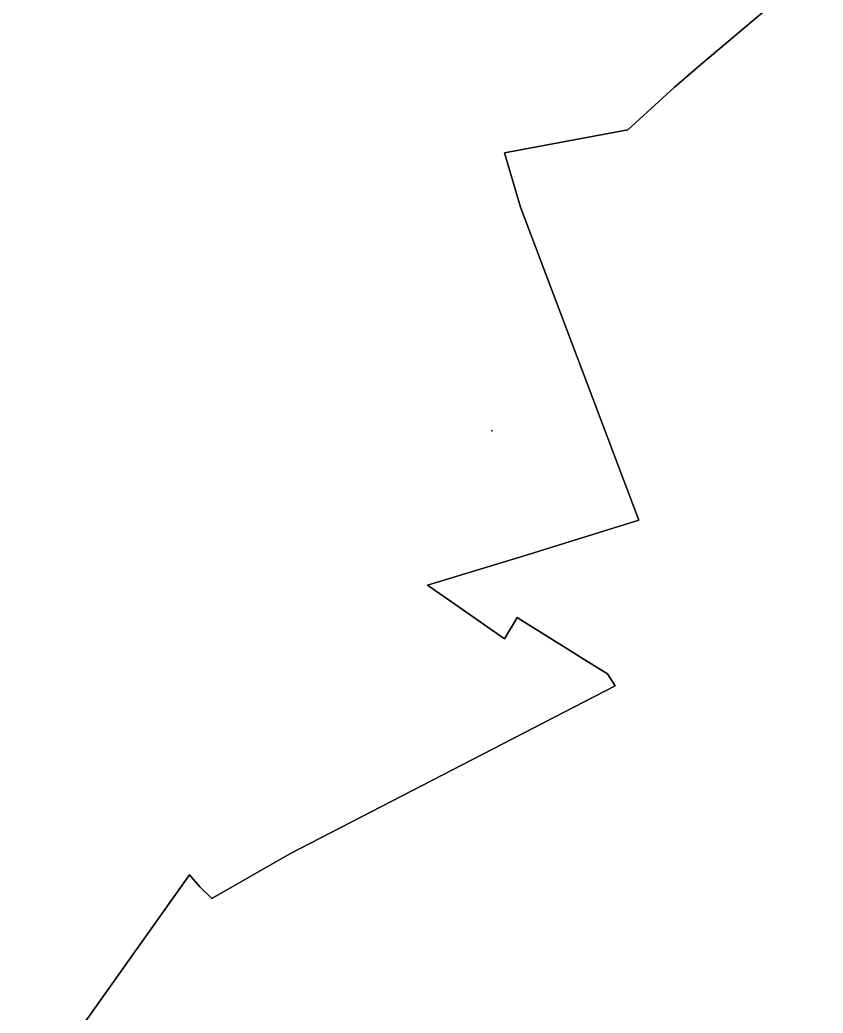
# Model space of a CAD drawing. Header units: inches. Extents: x 11258954 to 11313122, y 3645444 to 3695200.
# Drawn here: x 11295206 to 11297725, y 3665025 to 3668140 of the extents above; entities that cross this region are included whole.
import ezdxf

# ---------------------------------------------------------------- set-up
doc = ezdxf.new("R2010")
doc.units = ezdxf.units.IN
doc.header["$MEASUREMENT"] = 0
doc.layers.add('AnnexationHistory', color=183, linetype='Continuous')
doc.layers.add('PointOfInterest', color=52, linetype='Continuous')

msp = doc.modelspace()

# ---------------------------------------------------------------- linework, layer by layer
at = {"layer": 'AnnexationHistory'}
for points in [[(11295206.0615, 3664709.9555, 0), (11295737.8255, 3665459.139, 0), (11295770.2075, 3665421.7335, 0), (11295807.8535, 3665384.56, 0), (11296052.6025, 3665525.2935, 0), (11297072.5805, 3666052.0635, 0), (11297048.754, 3666089.17, 0), (11296972.7195, 3666136.5495, 0), (11296933, 3666161.25, 0), (11296780, 3666256.5, 0), (11296765, 3666265.5, 0), (11296754, 3666246, 0), (11296739, 3666221.75, 0), (11296726, 3666199.5, 0), (11296584, 3666298.75, 0), (11296484.1385, 3666366.899, 0), (11296787, 3666459, 0), (11297147, 3666571.5, 0), (11296776, 3667552.5, 0), (11296726, 3667723.25, 0), (11297112, 3667795, 0), (11297258, 3667928.25, 0), (11297341, 3668000, 0), (11297724.7145, 3668323.522, 0)], [(11297724.7145, 3668323.522, 0), (11297341, 3668000, 0), (11297258, 3667928.25, 0), (11297112, 3667795, 0), (11296726, 3667723.25, 0), (11296776, 3667552.5, 0), (11297147, 3666571.5, 0), (11296787, 3666459, 0), (11296484.1385, 3666366.899, 0), (11296584, 3666298.75, 0), (11296726, 3666199.5, 0), (11296739, 3666221.75, 0), (11296754, 3666246, 0), (11296765, 3666265.5, 0), (11296780, 3666256.5, 0), (11296933, 3666161.25, 0), (11296972.7195, 3666136.5495, 0), (11297048.754, 3666089.17, 0), (11297072.5805, 3666052.0635, 0), (11296052.6025, 3665525.2935, 0), (11295807.8535, 3665384.56, 0), (11295770.2075, 3665421.7335, 0), (11295737.8255, 3665459.139, 0), (11295206.0615, 3664709.9555, 0)]]:
    msp.add_polyline3d(points, dxfattribs=at)
at = {"layer": 'PointOfInterest'}
msp.add_point((11296686.0009, 3666851.441), dxfattribs=at)

doc.saveas('drawing.dxf')
